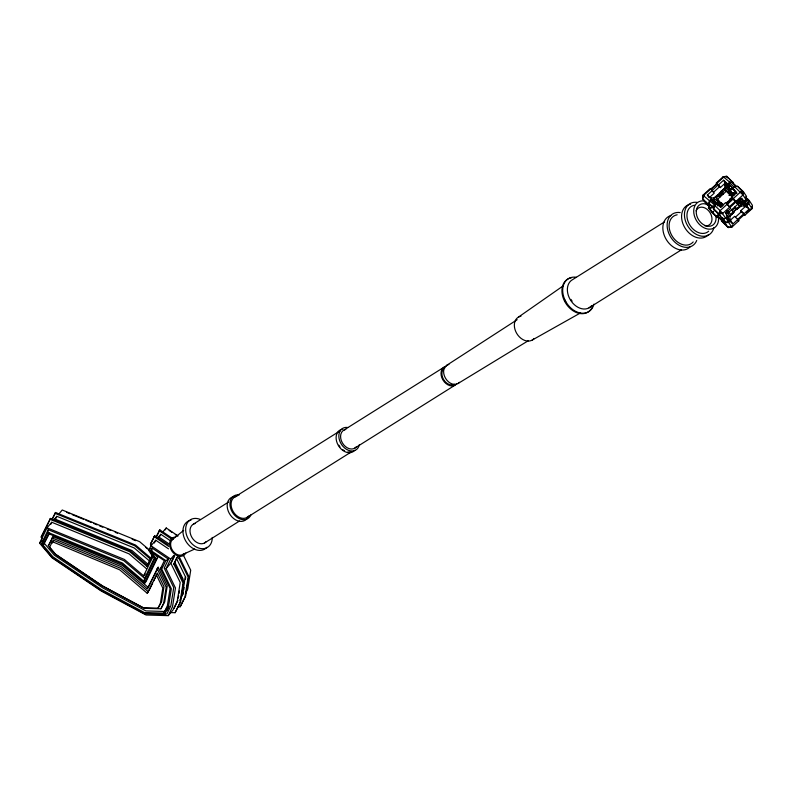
<?xml version="1.0" encoding="UTF-8"?>
<svg xmlns="http://www.w3.org/2000/svg" width="792" height="792" viewBox="0 0 792 792"><rect width="100%" height="100%" fill="white"/><g stroke="black" fill="none" stroke-linecap="round" stroke-linejoin="round"><path stroke-width="1.19" d="M145.876 613.414L166.865 614.018L170.854 605.771L173.725 587.614L164.211 568.111L168.538 559.162L152.024 548.014L151.915 550.559L150.797 552.549L154.895 558.934L144.025 581.437L122.473 563.062L47.886 532.382L41.768 545.044L52.252 557.479L100.921 590.337L144.59 613.681L165.102 613.849M154.737 557.241L144.55 578.328L144.025 581.437M710.78 188.882L710.038 188.734L702.959 195.218L702.573 198.594L705.751 203.386L707.395 204.91L705.127 201.485L709.246 205.296L702.573 198.594L703.692 195.367L710.78 188.882L714.245 193.149L709.177 197.782M708.464 207.494L717.404 217.622L711.642 212.296L708.464 207.494L708.721 205.247M737.134 202.306L738.441 203.504L739.094 202.91L738.738 200.851M739.728 201.138L741.51 203.831L741.292 205.732L736.887 209.296L741.292 205.732L739.51 203.039L739.728 201.138L738.797 200.277L740.074 202.208L738.53 200.772M740.817 198.574L744.114 201.623L746.133 199.772L746.51 196.396L743.341 191.605L737.58 186.269L734.649 186.754L732.62 188.605L736.907 193.634M735.134 201.307L736.788 202.831L741.847 198.198L744.638 202.584L746.945 204.722L748.103 203.653L748.42 200.871L745.698 196.762M744.193 215.008L744.935 215.157L752.024 208.672L748.856 203.881L749.232 200.505L747.579 198.98L749.282 201.554M751.964 208.068L752.143 206.445M752.024 208.672L752.4 205.296L749.232 200.505M178.289 598.069L178.665 595.723M179.032 593.386L179.408 591.04M182.724 581.437L183.091 579.091L174.725 561.934M183.011 594.475L183.378 592.139M183.754 589.793L184.12 587.456M185.417 579.259L185.783 576.913M702.841 197.456L703.019 195.832M708.345 203.93L709.464 200.703L711.483 198.851L707.365 195.04L712.434 190.407M713.701 208.138L709.058 203.544L711.147 199.822L716.087 204.395L714.305 207.227M713.473 200.059L714.097 198.248L718.087 194.594L719.017 195.456L716.166 198.059L719.502 201.752L717.225 203.831L714.909 201.693L716.176 203.613L715.255 202.762L713.473 200.059L717.225 203.831M713.285 208.504L714.404 205.276L716.423 203.425L720.542 207.237L725.601 202.603L727.254 204.128L730.709 208.395L725.65 213.018L727.917 216.444L725.888 218.305L722.215 218.632L713.285 208.504L719.047 213.83L722.215 218.632M716.711 203.059L718.483 200.208M717.116 202.841L718.294 200.752L721.076 203.326L719.898 205.415L717.116 202.841L719.492 205.217M723.581 204.92L721.264 202.782L719.492 205.633L721.116 207.138M722.641 213.038L719.275 213.662L720.235 210.91M719.878 213.216L720.413 211.672L721.641 213.058L719.275 213.662M42.728 538.946L41.164 537.105L50.48 518.433L130.472 550.994L147.55 565.547L146.886 566.32L129.819 551.767L49.817 519.206M50.48 518.433L41.164 537.105M174.517 555.469L170.805 563.142L180.22 582.447L177.26 601.187L172.953 610.097L168.211 615.641L146.035 614.998L101.336 591.099L51.896 557.716L39.6 543.144L47.015 527.799L51.757 522.255L129.126 553.895L146.54 568.755M51.846 519.582L55.559 512.493L135.561 545.054L151.737 558.845M52.51 518.809L55.559 512.493M50.698 524.452L51.757 522.255M144.55 578.328L123.948 560.766L48.223 529.69L41.57 543.451L41.768 545.044M55.252 519.611L56.846 516.325L134.214 547.965L149.797 561.251M167.26 607.296L163.825 613.127L144.481 612.572L101.237 589.456L52.886 556.816L43.144 545.262L48.728 533.709L122.176 563.983L144.669 583.159L146.084 581.506L157.638 557.608L155.291 553.954M43.144 545.262L49.639 533.105M147.272 588.783L158.153 567.23L167.251 585.892L164.736 601.831L160.915 608.781L144.441 608.315L102.683 585.981L55.44 554.093L48.292 545.609L53.084 536.669L122.552 565.557L148.342 587.535L147.272 588.783L121.483 566.795L52.015 537.907M49.896 543.263L53.084 536.669M52.322 541.678L49.559 547.401L55.381 554.301L102.039 585.803L143.045 607.731L158.034 608.157L161.588 601.89L163.994 586.664L157.44 573.23L147.233 593.277L119.75 569.854L52.322 541.678L53.519 540.273L120.948 568.448L148.431 591.881L147.233 593.277M52.143 543.134L53.519 540.273M151.599 545.945L150.43 544.124L154.737 535.798L168.359 544.995M154.737 535.798L150.43 544.124M47.015 527.799L124.374 559.439L143.629 575.853L152.836 556.786L148.748 550.4L150.995 545.757L155.737 540.223L168.498 548.836M156.034 537.115L159.826 529.868L172.418 538.372M156.697 536.342L159.826 529.868M150.797 552.549L150.648 550.866L152.024 548.014M154.39 543.005L155.737 540.223M159.925 536.144L160.825 534.283L169.607 540.213M146.886 566.32L152.49 554.727M147.55 565.547L152.638 555.004M165.33 529.828L166.231 527.977L178.061 535.956M144.669 583.159L156.222 559.261L157.638 557.608M148.856 586.466L158.153 567.23M148.955 590.783L152.668 583.1M153.727 580.902L157.44 573.23M163.825 613.127L167.359 605.811L170.102 588.456L160.459 568.686L164.33 560.677L152.282 552.539L156.222 559.261M164.756 614.265L168.518 606.474L171.32 588.723L161.746 569.092L165.845 560.607L168.538 559.162M168.211 615.641L172.517 606.721L175.468 587.991L166.063 568.686L170.706 559.063L173.864 555.37M171.468 562.369L174.646 555.786M170.3 612.572L175.111 612.711L179.942 602.722L183.041 583.051L173.785 564.062L177.091 557.212M173.785 564.062L177.755 556.429M177.794 606.712L180.2 606.781L185.021 596.792L188.13 577.12L178.873 558.132L179.814 556.172M158.034 608.157L160.39 603.286L162.796 588.06L156.242 574.626M160.915 608.781L163.667 603.078L166.181 587.139L157.083 568.468M167.003 610.662L169.151 606.217M174.091 608.335L177.923 600.415M179.952 600.207L182.348 595.247L185.308 576.517L176.418 558.281M185.843 592.901L187.754 588.941L190.714 570.2L183.398 555.192M53.163 520.621L56.846 516.325M58.301 514.632L62.251 510.008L139.62 541.659L149.708 550.252M47.886 532.382L48.223 529.69M39.6 543.144L41.976 540.372M48.292 545.609L49.361 544.361M157.133 538.59L160.825 534.283M162.281 532.59L166.231 527.977M148.748 550.4L150.332 548.559M143.629 575.853L145.213 574.002M160.459 568.686L161.875 567.042M166.063 568.686L170.805 563.142M178.873 558.132L179.536 557.36L188.793 576.348L185.684 596.02L180.2 606.781M175.111 612.711L180.606 601.95L183.704 582.278L174.448 563.29M729.422 179.259L733.541 183.061L726.868 176.359L723.205 176.685L716.116 183.17L718.502 184.853L720.314 187.595L725.373 182.962L729.491 186.773L727.68 184.031L723.561 180.22L718.502 184.853M716.859 183.328L723.938 176.844L726.868 176.359L728.145 178.279M717.334 183.932L710.652 189.357L716.72 183.803L718.285 184.803L719.552 186.724L713.473 192.278L712.206 190.367L718.285 184.803M727.68 184.031L729.709 182.18L732.64 181.695M734.768 190.377L728.561 183.883L729.729 182.823L732.145 182.417L736.263 186.229M718.087 194.594L713.681 198.158L717.344 201.247M721.601 192.149L721.086 191.377L725.076 187.734L727.145 187.546M721.086 191.377L725.492 187.823L724.937 182.299M719.601 196.505L723.017 193.377C721.601 189.179 715.631 195.367 720.037 197M718.354 194.931L721.769 191.803M727.64 186.387L729.264 184.902M728.412 186.209L727.066 187.447L730.382 190.545L727.601 191.862L728.62 193.406L730.897 191.317L728.581 189.179M718.889 195.426L722.304 192.298M721.433 191.733L723.452 193.872L722.433 192.327L725.284 189.724L727.601 191.862M707.236 204.049L710.226 208.009L712.354 206.059M723.561 180.22L728.165 187.348L730.471 189.486L732.6 187.536M732.699 196.584L728.096 191.783L730.105 190.961L733.184 193.971M714.82 204.148L716.503 202.603M710.117 209.019L713.354 206.059M732.788 188.268L730.363 190.496L732.62 193.921M719.364 203.9L717.77 205.356L715.711 202.554M729.165 194.931L730.759 193.476M717.71 205.93L719.225 204.534M729.105 195.505L731.521 193.397L733.164 193.119L734.788 194.624M731.59 195.436L730.867 194.357L731.531 193.753L728.749 191.179M712.374 212.444L714.681 210.335M733.6 193.03L735.134 191.624M725.066 190.12L731.402 195.98L733.679 193.891L733.164 193.119M733.491 199.782L731.679 197.05L736.738 192.416L732.62 188.605M730.867 200.732L729.848 199.188L731.986 197.238M732.442 197.911L726.373 203.475L729.422 206.732L735.491 201.178L732.442 197.911L733.709 199.832M732.372 198.584L727.393 203.296L726.858 202.802L730.274 199.673L730.808 200.168M727.254 204.128L720.166 210.613L719.047 213.83L722.72 213.503L729.808 207.019M731.679 197.05L733.323 198.574L740.411 192.09L743.341 191.605L742.965 194.98L746.133 199.772M727.313 204.346L733.392 198.792M716.493 216.256L718.928 214.028M722.017 220.711L717.374 216.107L719.502 214.167M736.788 202.831L735.877 201.465L742.965 194.98L734.649 186.754M729.947 207.524L736.016 201.97L735.491 201.178M725.749 212.731L727.977 213.078L737.798 204.286L736.52 202.366L739.649 206.009L736.798 208.613L734.946 206.9M726.056 213.652L728.115 213.464L729.254 212.424L727.403 210.702L728.68 212.632M738.372 204.079L739.51 203.039M731.957 210.514L735.372 207.385M726.808 216.543L729.6 220.928L734.659 216.305L738.867 220.72L731.778 227.205L728.105 227.532L721.433 220.829L723.868 218.602M743.49 205.039L741.678 202.297L743.302 200.821M723.73 219.384L722.314 220.681L717.374 216.107M746.232 206.771L743.53 202.683L745.153 201.208M729.481 216.077L733.887 212.513L729.897 216.157L727.838 216.345M722.353 218.038L725.333 221.998L728.363 221.72L729.531 220.651L727.224 218.523M741.946 212.573L740.738 210.741L745.797 206.108M721.433 220.829L725.551 224.641L723.284 221.215L724.937 222.74L728.61 222.413L730.63 220.552L727.333 217.513M744.935 215.157L744.034 213.79L749.093 209.157L746.826 205.732L748.856 203.881M735.431 217.166L741.5 211.613L743.807 213.741L744.332 214.533L738.253 220.087L737.738 219.305L743.807 213.741M730.392 221.671L732.897 223.978L737.956 219.354M724.937 222.74L728.105 227.532L731.036 227.047L732.808 225.433M746.856 212.573L751.281 208.524M172.072 539.877L183.665 530.363M518.503 317.067L563.072 285.962M446.935 365.162L517.196 319.671M664.627 221.819L572.438 279.725A16.335 12.019 57.9 0 0 571.418 301.445A16.335 12.019 57.9 0 0 591.476 305.841M234.759 497.01L340.421 430.65M193.397 524.136L228.403 502.148M343.847 430.115L444.292 367.033M354.568 448.272L455.024 385.179M204.524 542.975L239.53 520.987M246.876 517.523L351.49 451.816M589.04 307.84L681.239 249.935M740.193 192.496L743.183 191.793L741.035 192.357M457.845 383.615L528.224 340.758M532.125 340.115L580.457 312.949M182.774 554.548L194.693 549.034M725.729 176.497L723.967 176.656M729.244 227.393L730.66 227.155M165.241 611.483L145.896 610.919L102.653 587.803L54.302 555.162L44.56 543.609M724.046 176.814L723.413 176.685L723.502 177.507M723.205 176.685L729.709 182.18M702.959 195.218L709.464 200.703M703.603 195.515L702.969 195.386L704.395 195.703M741.282 205.643L746.589 206.841M733.204 212.088L736.966 209.029L736.085 208.464M743.718 214.404L744.332 214.533M738.124 220.562L738.867 220.72M730.927 227.076L731.778 227.205L728.61 222.413M741.47 204.009L745.708 204.98M714.047 198.327L708.741 197.119L707.365 195.04M711.384 199.396L713.513 199.881M54.896 513.266L134.897 545.827L151.074 559.617M54.638 518.899L131.997 550.549L148.5 564.617M66.607 512.325L70.003 513.721M72.26 514.642L83.566 519.295M85.823 520.225L91.476 522.552M93.733 523.472L97.129 524.868M99.386 525.799L102.772 527.195M107.296 529.056L110.682 530.452M115.206 532.303L117.464 533.234M132.155 539.283L135.551 540.669M169.161 530.442L172.22 532.501M175.28 534.57L177.319 535.946M159.162 530.64L171.755 539.144M158.608 536.867L169.092 543.936M154.074 536.58L168.716 546.46M150.995 545.757L170.706 559.063M151.569 550.965L165.845 560.607M145.688 547.322L147.569 548.925M735.956 186.259L732.145 182.417M729.729 182.823L734.669 187.387M747.47 199.99L748.42 200.871M728.561 183.883L733.501 188.456M743.53 202.683L746.826 205.732M739.263 199.109L742.559 202.158M732.481 193.327L730.105 190.961M739.708 200.267L742.183 202.554M741.678 202.297L749.093 209.157M725.492 187.823L728.739 190.822M731.521 193.397L733.946 195.644M738.263 200.831L741.51 203.831M728.096 191.783L730.867 194.357M718.671 186.07L720.314 187.595M737.798 204.286L739.025 205.435M721.502 191.466L722.433 192.327M729.848 199.188L730.769 200.049M740.738 210.741L744.034 213.79M726.432 202.316L727.353 203.178M731.531 210.029L733.382 211.741L730.531 214.345L729.254 212.424M720.393 203.118L718.294 200.752M717.641 201.346L720.413 203.92M720.126 203.821L722.552 206.069M727.343 211.276L728.64 212.474M711.652 200.069L713.295 201.594L711.483 198.851M714.889 204.019L711.147 199.822M726.264 214.919L727.917 216.444M709.988 200.891L714.928 205.455M714.404 205.276L720.166 210.613L725.888 218.305M709.058 203.544L713.998 208.118M733.323 198.574L735.877 201.465M743.728 193.159L737.58 186.269M745.391 199.544L748.103 203.653M744.223 200.614L746.945 204.722M727.749 185.368L730.471 189.486M737.56 200.594L739.094 202.91M736.907 201.198L738.441 203.504M730.382 194.436L731.402 195.98M725.284 189.724L726.304 191.258L717.186 199.604L722.284 204.316L721.264 202.782M737.312 209.385L736.669 208.583L733.253 211.712L733.887 212.513M717.671 194.505L718.304 195.307M726.452 210.761L727.977 213.078M728.115 213.464L729.897 216.157M730.63 220.552L732.897 223.978M716.423 203.425L717.631 205.247M725.65 217.612L728.363 221.72M722.621 217.879L725.333 221.998M707.503 203.9L710.226 208.009M150.648 550.866L151.816 552.687M726.551 176.398L726.64 177.22M731.471 226.393L731.561 227.215M726.472 183.17L726.967 187.565M729.779 216.166L730.274 220.562M724.71 183.328L725.195 187.724M728.016 216.325L728.383 219.622M728.333 226.67L728.422 227.492M534.115 338.481A13.395 9.85 57.9 0 1 516.711 333.412A13.395 9.85 57.9 0 1 520.968 316.206M693.198 241.946A16.335 12.019 57.9 0 1 671.972 235.769A16.335 12.019 57.9 0 1 677.16 214.8M565.953 302.356A16.335 12.019 57.9 0 1 564.538 299.495M572.111 301.118A11.811 8.692 57.9 0 1 570.953 299.416M708.692 231.195A15.187 11.177 57.9 0 1 689.297 224.166A15.187 11.177 57.9 0 1 694.445 205.227M718.473 216.82A15.187 11.177 57.9 0 1 707.969 229.066A15.187 11.177 57.9 0 1 693.841 213.206A15.187 11.177 57.9 0 1 704.345 200.96M715.968 216.454A12.108 8.91 57.9 0 1 706.741 226.047A12.108 8.91 57.9 0 1 696.237 211.652A12.108 8.91 57.9 0 1 707.306 204.564M696.089 210.84A10.058 7.405 57.9 0 1 710.206 212.909A10.058 7.405 57.9 0 1 704.939 225.839M592.545 306.583A19.364 14.256 57.9 0 1 566.745 304.722A19.364 14.256 57.9 0 1 571.497 277.725M593.931 304.148A19.364 14.256 57.9 0 1 576.705 311.88A19.364 14.256 57.9 0 1 562.676 290.545A19.364 14.256 57.9 0 1 576.229 277.24M713.879 227.73A18.246 13.424 57.9 0 1 697.653 235.016A18.246 13.424 57.9 0 1 684.437 214.919A18.246 13.424 57.9 0 1 697.207 202.386M708.503 234.541A18.246 13.424 57.9 0 1 684.793 227.641A18.246 13.424 57.9 0 1 690.584 204.207M696.722 240.481A18.721 13.771 57.9 0 1 670.438 236.63A18.721 13.771 57.9 0 1 680.229 212.573M690.476 246.411A18.721 13.771 57.9 0 1 666.577 240.016A18.721 13.771 57.9 0 1 670.893 215.553M184.14 553.42A9.177 6.752 57.9 0 1 172.874 550.955A9.177 6.752 57.9 0 1 173.438 538.758M459.439 382.308A10.722 7.89 57.9 0 1 445.5 378.249A10.722 7.89 57.9 0 1 448.906 364.478M350.351 451.925A11.91 8.771 57.9 0 1 347.896 451.935M344.51 450.787A11.91 8.771 57.9 0 1 342.877 449.747M339.996 446.916A11.91 8.771 57.9 0 1 338.827 445.193M248.648 516.067A11.91 8.771 57.9 0 1 233.165 511.553A11.91 8.771 57.9 0 1 236.947 496.257M454.479 384.259A9.474 6.97 57.9 0 1 443.57 379.517A9.474 6.97 57.9 0 1 444.837 367.953M456.588 383.892A10.543 7.762 57.9 0 1 442.886 379.903A10.543 7.762 57.9 0 1 446.233 366.359M206.158 541.639A10.949 8.059 57.9 0 1 191.931 537.491A10.949 8.059 57.9 0 1 195.406 523.433M356.143 446.975A10.543 7.762 57.9 0 1 342.441 442.985A10.543 7.762 57.9 0 1 345.787 429.442M354.806 450.262A12.672 9.326 57.9 0 1 338.342 445.47A12.672 9.326 57.9 0 1 342.362 429.195M359.37 444.609A12.672 9.326 57.9 0 1 348.312 450.252A12.672 9.326 57.9 0 1 338.837 436.342A12.672 9.326 57.9 0 1 347.698 427.472M250.955 514.8A13.315 9.801 57.9 0 1 232.264 512.058A13.315 9.801 57.9 0 1 239.224 494.95M246.243 519.433A13.315 9.801 57.9 0 1 229.244 513.275A13.315 9.801 57.9 0 1 233.759 496.673M247.837 517.344A13.315 9.801 57.9 0 1 246.837 518.809M206.91 547.262A16.246 11.959 57.9 0 1 185.793 541.114A16.246 11.959 57.9 0 1 190.951 520.245M212.276 537.431A16.246 11.959 57.9 0 1 198.584 548.024A16.246 11.959 57.9 0 1 185.684 528.413A16.246 11.959 57.9 0 1 200.495 519.532M185.783 553.004A10.365 7.633 57.9 0 1 171.805 550.965A10.365 7.633 57.9 0 1 175.25 537.006M742.767 192.268L742.589 193.891L741.361 192.505L742.767 192.268"/></g></svg>
